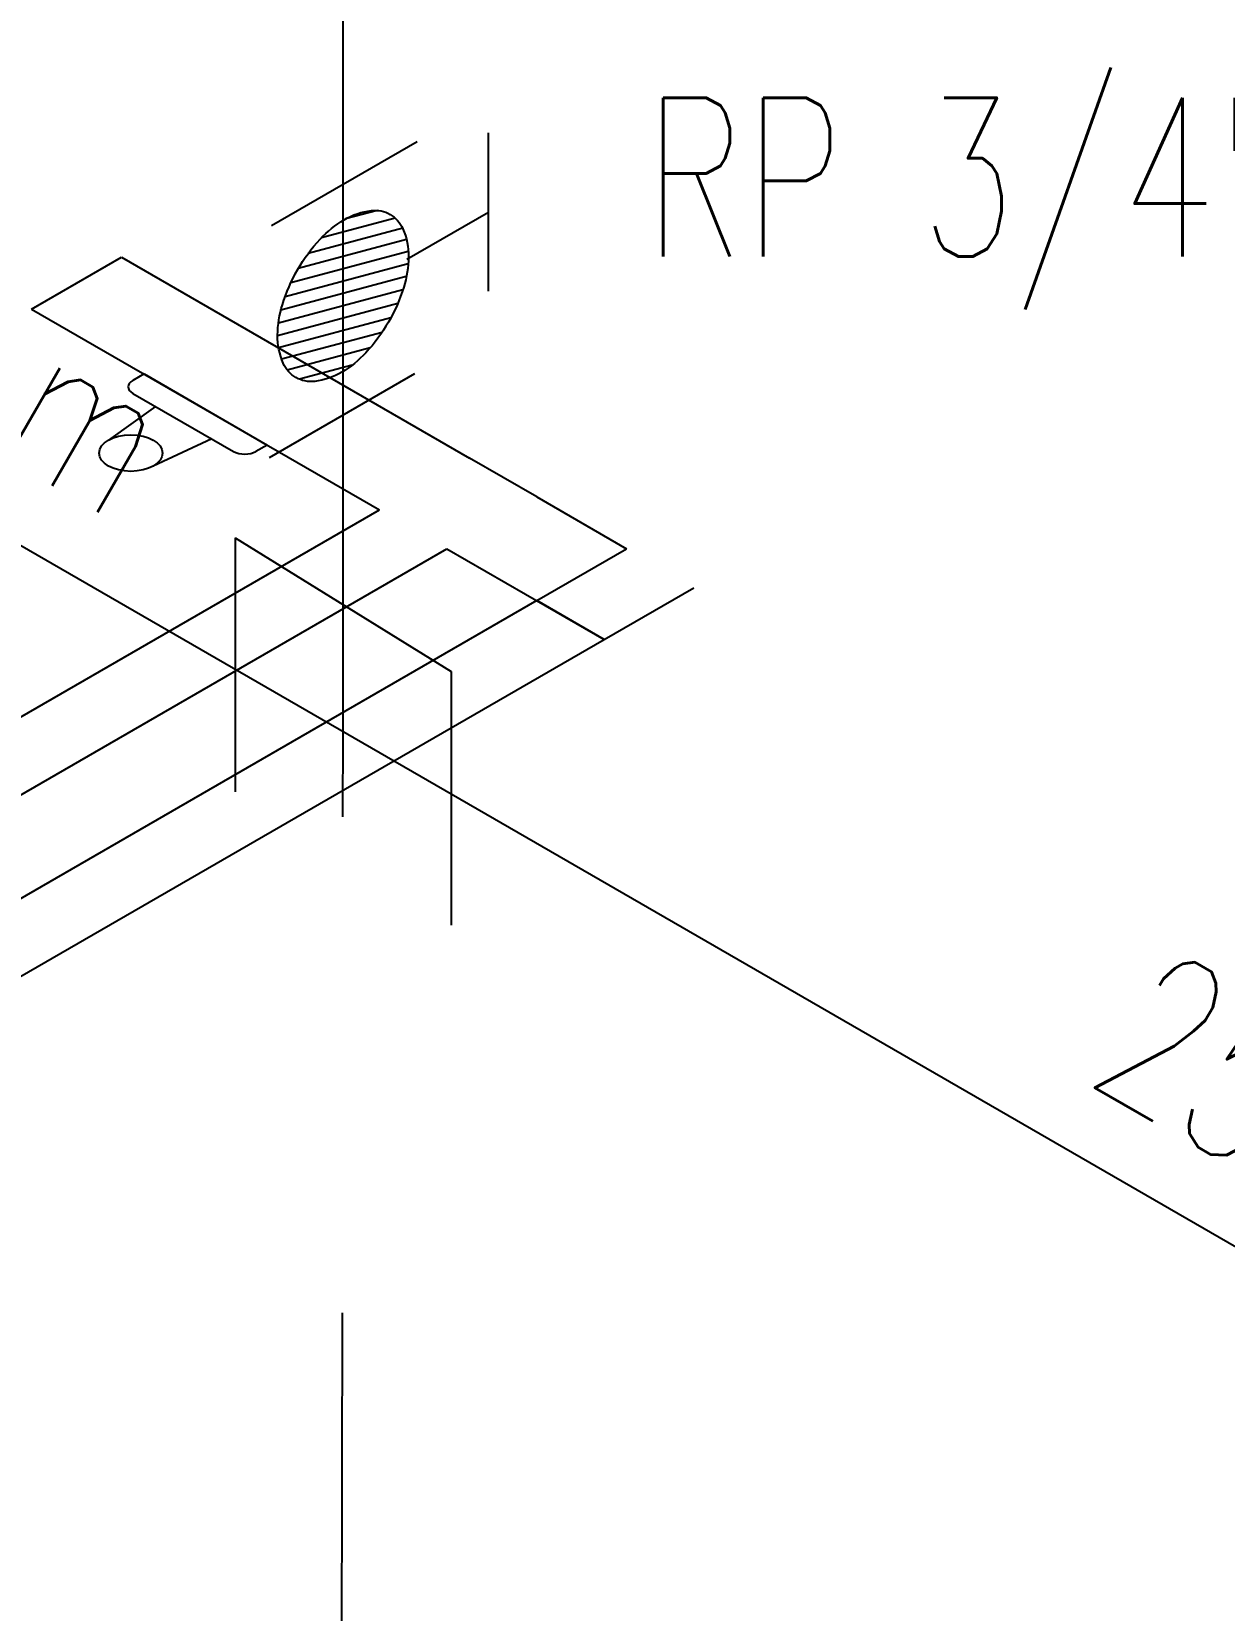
# Model space of a CAD drawing. Header units: millimetres. Extents: x 474.7 to 528.3, y 13.1 to 23.5.
# Drawn here: x 480.5922 to 480.9678, y 15.9527 to 16.45 of the extents above; entities that cross this region are included whole.
import ezdxf

# ---------------------------------------------------------------- set-up
doc = ezdxf.new("R2010")
doc.units = ezdxf.units.MM
doc.header["$LTSCALE"] = 2.5
doc.linetypes.add('HIDDEN2', pattern=[0.1875, 0.125, -0.0625])
for name, color, linetype in [('AF-PVCH', 140, 'Continuous'), ('EIXO', 253, 'Continuous'), ('I-AGUA FRIA', 5, 'Continuous'), ('I-ARQ', 8, 'Continuous'), ('I-CONEXAO', 1, 'Continuous'), ('I-NORMO_INST', 4, 'Continuous')]:
    doc.layers.add(name, color=color, linetype=linetype)
doc.styles.add('25', font='ROMANS.SHX', dxfattribs={"width": 0.7, "height": 0.05})

# ---------------------------------------------------------------- blocks, each defined once
blk = doc.blocks.new('*X9')
at = {"color": 0}
for p, q in [((6.71331, 15.02358), (6.73027, 15.04054)), ((6.71493, 15.0199), (6.73672, 15.04169)), ((6.71741, 15.01708), (6.74237, 15.04203)), ((6.72036, 15.01472), (6.74747, 15.04183)), ((6.72377, 15.01283), (6.75214, 15.0412)), ((6.71402, 15.0296), (6.72138, 15.03696)), ((6.72754, 15.0113), (6.75647, 15.04022)), ((6.73171, 15.01017), (6.76039, 15.03884)), ((6.73625, 15.0094), (6.76394, 15.03709)), ((6.74118, 15.00902), (6.76708, 15.03492)), ((6.74659, 15.00914), (6.76973, 15.03228)), ((6.75269, 15.00993), (6.77179, 15.02902)), ((6.76017, 15.0121), (6.77237, 15.02431))]:
    blk.add_line(p, q, dxfattribs=at)
blk = doc.blocks.new('RG5')
at = {"layer": 'I-CONEXAO'}
for p, q in [((-0.05366, 0.00409), (-0.00782, 0.03057)), ((0.01, -0.0318), (0.05585, -0.00533)), ((-0.02417, -0.03891), (-0.0674, -0.01395)), ((-0.02013, -0.01162), (-0.04578, -0.02643))]:
    blk.add_line(p, q, dxfattribs=at)
blk.add_lwpolyline([(-0.02967, 0.00001, 0.161289), (-0.02777, -0.00571, 0.106183), (-0.02098, -0.01167, 0.070456), (-0.01194, -0.01515, 0.056723), (0, -0.0165, 0.056723), (0.01194, -0.01515, 0.070456), (0.02098, -0.01167, 0.106183), (0.02777, -0.00571, 0.161289), (0.02967, 0.00001, 0.161289), (0.02777, 0.00574, 0.106183), (0.02098, 0.01169, 0.070456), (0.01194, 0.01517, 0.056723), (0, 0.01653, 0.056723), (-0.01194, 0.01517, 0.070456), (-0.02098, 0.01169, 0.106183), (-0.02777, 0.00574, 0.161289)], format="xyb", close=True, dxfattribs=at)
at = {"color": 8}
blk.add_blockref('*X9', (-6.74278, -15.0255), dxfattribs=at)
blk = doc.blocks.new('*U13')
blk.add_line((0, 0.96404), (0, 2.09586))
at = {"layer": 'EIXO', "linetype": 'HIDDEN2'}
blk.add_line((-0.00115, -0.0003, -2.96532), (0, 0.96404), dxfattribs=at)
at = {"layer": 'AF-PVCH', "xscale": -1, "rotation": 59.99999999999946}
blk.add_blockref('RG5', (0, 1.10126), dxfattribs=at)
at = {"layer": 'I-NORMO_INST', "style": '25', "width": 0.7}
blk.add_text('RP 3/4"', height=0.05, dxfattribs=at).set_placement((0.09484, 1.11369, 13.93142))

msp = doc.modelspace()

# ---------------------------------------------------------------- linework, layer by layer
at = {"layer": 'I-AGUA FRIA'}
msp.add_line((479.52654, 16.90138, 12.60067), (483.2681, 14.74119, 12.60067), dxfattribs=at)
at = {"layer": 'I-ARQ', "extrusion": (0, 0.816497, 0.57735)}
for p, q in [((480.59217, 16.36263, 8.76706), (480.62045, 16.37896, 8.74397)), ((480.62045, 16.37896, 8.74397), (480.73005, 16.31568, 8.83346)), ((480.59217, 16.36263, 8.76706), (480.70177, 16.29935, 8.85655)), ((480.62758, 16.34218, 8.79598), (480.62405, 16.34014, 8.79887)), ((480.62758, 16.34218, 8.79598), (480.66636, 16.31979, 8.82764)), ((480.62405, 16.33606, 8.80464), (480.65575, 16.31775, 8.83052)), ((480.63116, 16.33195, 8.81045), (480.61636, 16.32134, 8.82545)), ((480.64888, 16.32172, 8.82491), (480.6305, 16.31317, 8.837)), ((480.66636, 16.31979, 8.82764), (480.66282, 16.31775, 8.83052)), ((480.75127, 16.30343, 8.85078), (480.73005, 16.31568, 8.83346)), ((479.84617, 15.80537, 9.55515), (480.70177, 16.29935, 8.85655)), ((480.75127, 16.30343, 8.85078), (480.77955, 16.2871, 8.87387)), ((479.86738, 15.79312, 9.57247), (480.72298, 16.2871, 8.87387)), ((480.72298, 16.2871, 8.87387), (480.77248, 16.25852, 8.91429)), ((480.75127, 16.27077, 8.89697), (480.77955, 16.2871, 8.87387)), ((480.77248, 16.25852, 8.91429), (480.80076, 16.27485, 8.89119)), ((480.75127, 16.27077, 8.89697), (480.327, 16.02582, 9.24338)), ((480.77248, 16.25852, 8.91429), (480.75127, 16.27077, 8.89697)), ((480.34822, 16.01358, 9.2607), (480.77248, 16.25852, 8.91429))]:
    msp.add_line(p, q, dxfattribs=at)
msp.add_circle((-480.62343, -2.21011, 18.4217), 0.01, dxfattribs=at)
for centre, radius, start, end in [((-480.62758, -2.2462, 18.4217), 0.005, 315, 45), ((-480.65929, -2.2145, 18.4217), 0.005, 45, 135), ((-480.75127, -2.12959, 18.4217), 0.6, 45, 135)]:
    msp.add_arc(centre, radius, start, end, dxfattribs=at)
at = {"layer": 'I-CONEXAO', "elevation": 12.60067}
for points in [[(480.65623, 16.29054), (480.72429, 16.24849)], [(480.65623, 16.29054), (480.65623, 16.21054)], [(480.72429, 16.24849), (480.72429, 16.16849)]]:
    msp.add_lwpolyline(points, dxfattribs=at)

# ---------------------------------------------------------------- block references
at = {"layer": 'I-AGUA FRIA'}
msp.add_blockref('*U13', (480.69026, 15.26548, 12.60067), dxfattribs=at)

# ---------------------------------------------------------------- texts
at = {"layer": 'I-NORMO_INST', "style": '25', "width": 0.7}
for p in [(480.48823, 16.37068, 12.60067), (480.92316, 16.11957, 12.60067)]:
    msp.add_text('25mm', height=0.05, rotation=330, dxfattribs=at).set_placement(p)

doc.saveas('drawing.dxf')
